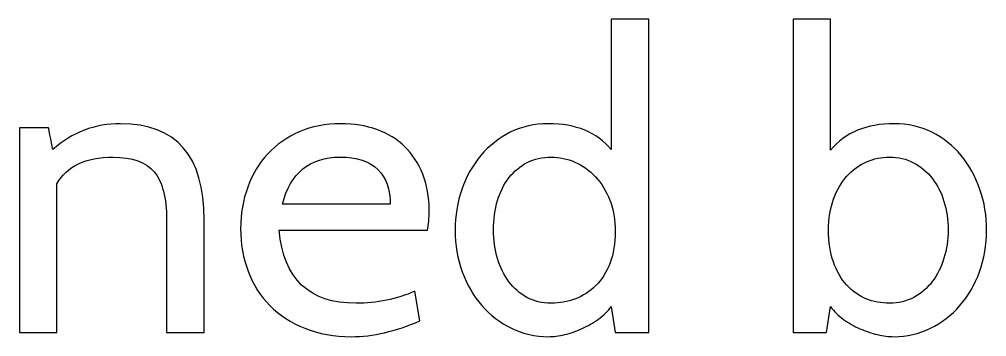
# Model space of a CAD drawing. Header units: centimetres. Extents: x -24 to 24.1, y -20.7 to 0.5.
# Drawn here: x 11.169 to 13.128, y -3.618 to -2.975 of the extents above; entities that cross this region are included whole.
import ezdxf

# ---------------------------------------------------------------- set-up
doc = ezdxf.new("R2010")
doc.units = ezdxf.units.CM
doc.header["$MEASUREMENT"] = 0
doc.layers.add('Layer 1', color=7, linetype='Continuous')

msp = doc.modelspace()

# ---------------------------------------------------------------- linework, layer by layer
at = {"layer": 'Layer 1', "color": 250}
for points, knots in [([(12.44368, -3.60976), (12.44368, -3.60976), (12.37595, -3.60976), (12.37595, -3.60976), (12.37595, -3.60976), (12.37595, -3.60976), (12.36748, -3.55727), (12.36748, -3.55727), (12.36748, -3.55727), (12.36071, -3.56686), (12.3521, -3.57533), (12.34166, -3.58267), (12.34166, -3.58267), (12.33122, -3.59), (12.32021, -3.59635), (12.30864, -3.60172), (12.30864, -3.60172), (12.29707, -3.60708), (12.28535, -3.61117), (12.2735, -3.61399), (12.2735, -3.61399), (12.26165, -3.61682), (12.25064, -3.61823), (12.24048, -3.61823), (12.24048, -3.61823), (12.21395, -3.61823), (12.18912, -3.61258), (12.16597, -3.60129), (12.16597, -3.60129), (12.14283, -3.59), (12.12279, -3.57462), (12.10586, -3.55515), (12.10586, -3.55515), (12.08893, -3.53568), (12.07566, -3.51282), (12.06607, -3.48657), (12.06607, -3.48657), (12.05647, -3.46032), (12.05167, -3.43224), (12.05167, -3.40233), (12.05167, -3.40233), (12.05167, -3.37354), (12.05619, -3.34602), (12.06522, -3.31978), (12.06522, -3.31978), (12.07425, -3.29353), (12.08709, -3.27053), (12.10374, -3.25077), (12.10374, -3.25077), (12.12039, -3.23102), (12.14029, -3.21535), (12.16343, -3.20378), (12.16343, -3.20378), (12.18658, -3.19221), (12.21226, -3.18642), (12.24048, -3.18642), (12.24048, -3.18642), (12.29636, -3.18642), (12.33869, -3.20392), (12.36748, -3.23892), (12.36748, -3.23892), (12.36748, -3.23892), (12.36748, -2.97476), (12.36748, -2.97476), (12.36748, -2.97476), (12.36748, -2.97476), (12.44368, -2.97476), (12.44368, -2.97476), (12.44368, -2.97476), (12.44368, -2.97476), (12.44368, -3.60976), (12.44368, -3.60976)], [0, 0, 0, 0, 0.0526316, 0.0526316, 0.0526316, 0.0526316, 0.1052632, 0.1052632, 0.1052632, 0.1052632, 0.1578947, 0.1578947, 0.1578947, 0.1578947, 0.2105263, 0.2105263, 0.2105263, 0.2105263, 0.2631579, 0.2631579, 0.2631579, 0.2631579, 0.3157895, 0.3157895, 0.3157895, 0.3157895, 0.3684211, 0.3684211, 0.3684211, 0.3684211, 0.4210526, 0.4210526, 0.4210526, 0.4210526, 0.4736842, 0.4736842, 0.4736842, 0.4736842, 0.5263158, 0.5263158, 0.5263158, 0.5263158, 0.5789474, 0.5789474, 0.5789474, 0.5789474, 0.6315789, 0.6315789, 0.6315789, 0.631579, 0.6842105, 0.6842105, 0.6842105, 0.6842105, 0.7368421, 0.7368421, 0.7368421, 0.7368421, 0.7894737, 0.7894737, 0.7894737, 0.7894737, 0.8421053, 0.8421053, 0.8421053, 0.8421053, 0.8947368, 0.8947368, 0.8947368, 0.8947369, 1, 1, 1, 1]), ([(12.93983, -3.61823), (12.92967, -3.61823), (12.91866, -3.61682), (12.90681, -3.61399), (12.90681, -3.61399), (12.89495, -3.61117), (12.8831, -3.60722), (12.87125, -3.60214), (12.87125, -3.60214), (12.85939, -3.59706), (12.84825, -3.59071), (12.8378, -3.58309), (12.8378, -3.58309), (12.82736, -3.57547), (12.81875, -3.56686), (12.81198, -3.55727), (12.81198, -3.55727), (12.81198, -3.55727), (12.80351, -3.60976), (12.80351, -3.60976), (12.80351, -3.60976), (12.80351, -3.60976), (12.73578, -3.60976), (12.73578, -3.60976), (12.73578, -3.60976), (12.73578, -3.60976), (12.73578, -2.97476), (12.73578, -2.97476), (12.73578, -2.97476), (12.73578, -2.97476), (12.81198, -2.97476), (12.81198, -2.97476), (12.81198, -2.97476), (12.81198, -2.97476), (12.81198, -3.23977), (12.81198, -3.23977), (12.81198, -3.23977), (12.84133, -3.20421), (12.88423, -3.18642), (12.94067, -3.18642), (12.94067, -3.18642), (12.96833, -3.18642), (12.99373, -3.19221), (13.01687, -3.20378), (13.01687, -3.20378), (13.04002, -3.21535), (13.05977, -3.23102), (13.07614, -3.25077), (13.07614, -3.25077), (13.09251, -3.27053), (13.10521, -3.29353), (13.11424, -3.31978), (13.11424, -3.31978), (13.12327, -3.34602), (13.12779, -3.37354), (13.12779, -3.40233), (13.12779, -3.40233), (13.12779, -3.43224), (13.12299, -3.46032), (13.1134, -3.48657), (13.1134, -3.48657), (13.1038, -3.51282), (13.09053, -3.53568), (13.0736, -3.55515), (13.0736, -3.55515), (13.05667, -3.57462), (13.03677, -3.59), (13.01391, -3.60129), (13.01391, -3.60129), (12.99105, -3.61258), (12.96636, -3.61823), (12.93983, -3.61823)], [0, 0, 0, 0, 0.0526316, 0.0526316, 0.0526316, 0.0526316, 0.1052632, 0.1052632, 0.1052632, 0.1052632, 0.1578947, 0.1578947, 0.1578947, 0.1578947, 0.2105263, 0.2105263, 0.2105263, 0.2105263, 0.2631579, 0.2631579, 0.2631579, 0.2631579, 0.3157895, 0.3157895, 0.3157895, 0.3157895, 0.3684211, 0.3684211, 0.3684211, 0.3684211, 0.4210526, 0.4210526, 0.4210526, 0.4210526, 0.4736842, 0.4736842, 0.4736842, 0.4736842, 0.5263158, 0.5263158, 0.5263158, 0.5263158, 0.5789474, 0.5789474, 0.5789474, 0.5789474, 0.6315789, 0.6315789, 0.6315789, 0.631579, 0.6842105, 0.6842105, 0.6842105, 0.6842105, 0.7368421, 0.7368421, 0.7368421, 0.7368421, 0.7894737, 0.7894737, 0.7894737, 0.7894737, 0.8421053, 0.8421053, 0.8421053, 0.8421053, 0.8947368, 0.8947368, 0.8947368, 0.8947369, 1, 1, 1, 1]), ([(11.54367, -3.60976), (11.54367, -3.60976), (11.46746, -3.60976), (11.46746, -3.60976), (11.46746, -3.60976), (11.46746, -3.60976), (11.46746, -3.38116), (11.46746, -3.38116), (11.46746, -3.38116), (11.46746, -3.33657), (11.45914, -3.30425), (11.44249, -3.28422), (11.44249, -3.28422), (11.42584, -3.26418), (11.39804, -3.25416), (11.35909, -3.25416), (11.35909, -3.25416), (11.30378, -3.25416), (11.26596, -3.27222), (11.24564, -3.30835), (11.24564, -3.30835), (11.24564, -3.30835), (11.24564, -3.60976), (11.24564, -3.60976), (11.24564, -3.60976), (11.24564, -3.60976), (11.16944, -3.60976), (11.16944, -3.60976), (11.16944, -3.60976), (11.16944, -3.60976), (11.16944, -3.19489), (11.16944, -3.19489), (11.16944, -3.19489), (11.16944, -3.19489), (11.2287, -3.19489), (11.2287, -3.19489), (11.2287, -3.19489), (11.2287, -3.19489), (11.23717, -3.23892), (11.23717, -3.23892), (11.23717, -3.23892), (11.27668, -3.20392), (11.3224, -3.18642), (11.37433, -3.18642), (11.37433, -3.18642), (11.48722, -3.18642), (11.54367, -3.25134), (11.54367, -3.38116), (11.54367, -3.38116), (11.54367, -3.38116), (11.54367, -3.60976), (11.54367, -3.60976)], [0, 0, 0, 0, 0.0714286, 0.0714286, 0.0714286, 0.0714286, 0.1428571, 0.1428571, 0.1428571, 0.1428572, 0.2142857, 0.2142857, 0.2142857, 0.2142857, 0.2857143, 0.2857143, 0.2857143, 0.2857143, 0.3571429, 0.3571429, 0.3571429, 0.3571429, 0.4285714, 0.4285714, 0.4285714, 0.4285714, 0.5, 0.5, 0.5, 0.5, 0.5714286, 0.5714286, 0.5714286, 0.5714286, 0.6428571, 0.6428571, 0.6428571, 0.6428572, 0.7142857, 0.7142857, 0.7142857, 0.7142857, 0.7857143, 0.7857143, 0.7857143, 0.7857143, 0.8571429, 0.8571429, 0.8571429, 0.8571429, 1, 1, 1, 1]), ([(11.99579, -3.40233), (11.99579, -3.40233), (11.69522, -3.40233), (11.69522, -3.40233), (11.69522, -3.40233), (11.70425, -3.5011), (11.75618, -3.55049), (11.85101, -3.55049), (11.85101, -3.55049), (11.89334, -3.55049), (11.93313, -3.54231), (11.97039, -3.52594), (11.97039, -3.52594), (11.97039, -3.52594), (11.98055, -3.58605), (11.98055, -3.58605), (11.98055, -3.58605), (11.93144, -3.6075), (11.88516, -3.61823), (11.84169, -3.61823), (11.84169, -3.61823), (11.8067, -3.61823), (11.77523, -3.61258), (11.74729, -3.60129), (11.74729, -3.60129), (11.71935, -3.59), (11.69578, -3.57462), (11.67659, -3.55515), (11.67659, -3.55515), (11.6574, -3.53568), (11.64273, -3.51253), (11.63257, -3.48572), (11.63257, -3.48572), (11.62241, -3.45891), (11.61733, -3.42998), (11.61733, -3.39894), (11.61733, -3.39894), (11.61733, -3.36902), (11.62212, -3.34108), (11.63172, -3.31512), (11.63172, -3.31512), (11.64132, -3.28915), (11.65486, -3.26672), (11.67236, -3.24781), (11.67236, -3.24781), (11.68986, -3.2289), (11.71117, -3.21394), (11.73628, -3.20294), (11.73628, -3.20294), (11.7614, -3.19193), (11.78948, -3.18642), (11.82053, -3.18642), (11.82053, -3.18642), (11.84706, -3.18642), (11.87133, -3.19038), (11.89334, -3.19828), (11.89334, -3.19828), (11.91535, -3.20618), (11.93412, -3.21775), (11.94964, -3.23299), (11.94964, -3.23299), (11.96517, -3.24823), (11.9773, -3.26672), (11.98605, -3.28845), (11.98605, -3.28845), (11.9948, -3.31018), (11.99917, -3.33459), (11.99917, -3.36169), (11.99917, -3.36169), (11.99917, -3.37749), (11.99805, -3.39104), (11.99579, -3.40233)], [0, 0, 0, 0, 0.0526316, 0.0526316, 0.0526316, 0.0526316, 0.1052632, 0.1052632, 0.1052632, 0.1052632, 0.1578947, 0.1578947, 0.1578947, 0.1578947, 0.2105263, 0.2105263, 0.2105263, 0.2105263, 0.2631579, 0.2631579, 0.2631579, 0.2631579, 0.3157895, 0.3157895, 0.3157895, 0.3157895, 0.3684211, 0.3684211, 0.3684211, 0.3684211, 0.4210526, 0.4210526, 0.4210526, 0.4210526, 0.4736842, 0.4736842, 0.4736842, 0.4736842, 0.5263158, 0.5263158, 0.5263158, 0.5263158, 0.5789474, 0.5789474, 0.5789474, 0.5789474, 0.6315789, 0.6315789, 0.6315789, 0.631579, 0.6842105, 0.6842105, 0.6842105, 0.6842105, 0.7368421, 0.7368421, 0.7368421, 0.7368421, 0.7894737, 0.7894737, 0.7894737, 0.7894737, 0.8421053, 0.8421053, 0.8421053, 0.8421053, 0.8947368, 0.8947368, 0.8947368, 0.8947369, 1, 1, 1, 1]), ([(11.81883, -3.25416), (11.75731, -3.25416), (11.71836, -3.28605), (11.70199, -3.34983), (11.70199, -3.34983), (11.70199, -3.34983), (11.92043, -3.34983), (11.92043, -3.34983), (11.92043, -3.34983), (11.92043, -3.31935), (11.91197, -3.29579), (11.89503, -3.27914), (11.89503, -3.27914), (11.8781, -3.26248), (11.8527, -3.25416), (11.81883, -3.25416)], [0, 0, 0, 0, 0.2, 0.2, 0.2, 0.2, 0.4, 0.4, 0.4, 0.4, 0.6, 0.6, 0.6, 0.6, 1, 1, 1, 1]), ([(12.24641, -3.25416), (12.22835, -3.25416), (12.21212, -3.25783), (12.19772, -3.26517), (12.19772, -3.26517), (12.18333, -3.2725), (12.17105, -3.28266), (12.16089, -3.29565), (12.16089, -3.29565), (12.15073, -3.30863), (12.14297, -3.32415), (12.13761, -3.34221), (12.13761, -3.34221), (12.13225, -3.36027), (12.12957, -3.38031), (12.12957, -3.40233), (12.12957, -3.40233), (12.12957, -3.42265), (12.13225, -3.44184), (12.13761, -3.4599), (12.13761, -3.4599), (12.14297, -3.47796), (12.15059, -3.49363), (12.16047, -3.50689), (12.16047, -3.50689), (12.17035, -3.52015), (12.18248, -3.53074), (12.19688, -3.53864), (12.19688, -3.53864), (12.21127, -3.54654), (12.22778, -3.55049), (12.24641, -3.55049), (12.24641, -3.55049), (12.26334, -3.55049), (12.27957, -3.54753), (12.29509, -3.5416), (12.29509, -3.5416), (12.31061, -3.53568), (12.32444, -3.52665), (12.33658, -3.51451), (12.33658, -3.51451), (12.34871, -3.50237), (12.35831, -3.48713), (12.36536, -3.46879), (12.36536, -3.46879), (12.37242, -3.45044), (12.37595, -3.42914), (12.37595, -3.40487), (12.37595, -3.40487), (12.37595, -3.38116), (12.37228, -3.35999), (12.36494, -3.34137), (12.36494, -3.34137), (12.3576, -3.32274), (12.34787, -3.30693), (12.33573, -3.29395), (12.33573, -3.29395), (12.3236, -3.28097), (12.30977, -3.27109), (12.29424, -3.26432), (12.29424, -3.26432), (12.27872, -3.25755), (12.26278, -3.25416), (12.24641, -3.25416)], [0, 0, 0, 0, 0.0588235, 0.0588235, 0.0588235, 0.0588235, 0.1176471, 0.1176471, 0.1176471, 0.1176471, 0.1764706, 0.1764706, 0.1764706, 0.1764706, 0.2352941, 0.2352941, 0.2352941, 0.2352941, 0.2941176, 0.2941176, 0.2941176, 0.2941177, 0.3529412, 0.3529412, 0.3529412, 0.3529412, 0.4117647, 0.4117647, 0.4117647, 0.4117647, 0.4705882, 0.4705882, 0.4705882, 0.4705882, 0.5294118, 0.5294118, 0.5294118, 0.5294118, 0.5882353, 0.5882353, 0.5882353, 0.5882353, 0.6470588, 0.6470588, 0.6470588, 0.6470588, 0.7058824, 0.7058824, 0.7058824, 0.7058824, 0.7647059, 0.7647059, 0.7647059, 0.7647059, 0.8235294, 0.8235294, 0.8235294, 0.8235294, 0.8823529, 0.8823529, 0.8823529, 0.882353, 1, 1, 1, 1]), ([(12.93136, -3.25416), (12.91499, -3.25416), (12.89933, -3.2574), (12.88437, -3.2639), (12.88437, -3.2639), (12.86941, -3.27039), (12.85629, -3.27998), (12.845, -3.29268), (12.845, -3.29268), (12.83371, -3.30538), (12.82468, -3.3209), (12.81791, -3.33925), (12.81791, -3.33925), (12.81113, -3.35759), (12.80775, -3.37862), (12.80775, -3.40233), (12.80775, -3.40233), (12.80775, -3.4266), (12.81099, -3.44805), (12.81748, -3.46667), (12.81748, -3.46667), (12.82397, -3.4853), (12.83287, -3.50082), (12.84415, -3.51324), (12.84415, -3.51324), (12.85544, -3.52566), (12.86857, -3.53497), (12.88352, -3.54118), (12.88352, -3.54118), (12.89848, -3.54739), (12.91443, -3.55049), (12.93136, -3.55049), (12.93136, -3.55049), (12.94942, -3.55049), (12.96579, -3.54654), (12.98047, -3.53864), (12.98047, -3.53864), (12.99514, -3.53074), (13.00756, -3.52001), (13.01772, -3.50647), (13.01772, -3.50647), (13.02788, -3.49292), (13.03578, -3.47712), (13.04143, -3.45905), (13.04143, -3.45905), (13.04707, -3.44099), (13.04989, -3.42208), (13.04989, -3.40233), (13.04989, -3.40233), (13.04989, -3.38144), (13.04707, -3.36197), (13.04143, -3.34391), (13.04143, -3.34391), (13.03578, -3.32584), (13.02774, -3.31018), (13.0173, -3.29692), (13.0173, -3.29692), (13.00686, -3.28365), (12.9943, -3.27321), (12.97962, -3.26559), (12.97962, -3.26559), (12.96495, -3.25797), (12.94886, -3.25416), (12.93136, -3.25416)], [0, 0, 0, 0, 0.0588235, 0.0588235, 0.0588235, 0.0588235, 0.1176471, 0.1176471, 0.1176471, 0.1176471, 0.1764706, 0.1764706, 0.1764706, 0.1764706, 0.2352941, 0.2352941, 0.2352941, 0.2352941, 0.2941176, 0.2941176, 0.2941176, 0.2941177, 0.3529412, 0.3529412, 0.3529412, 0.3529412, 0.4117647, 0.4117647, 0.4117647, 0.4117647, 0.4705882, 0.4705882, 0.4705882, 0.4705882, 0.5294118, 0.5294118, 0.5294118, 0.5294118, 0.5882353, 0.5882353, 0.5882353, 0.5882353, 0.6470588, 0.6470588, 0.6470588, 0.6470588, 0.7058824, 0.7058824, 0.7058824, 0.7058824, 0.7647059, 0.7647059, 0.7647059, 0.7647059, 0.8235294, 0.8235294, 0.8235294, 0.8235294, 0.8823529, 0.8823529, 0.8823529, 0.882353, 1, 1, 1, 1])]:
    msp.add_open_spline(points, degree=3, knots=knots, dxfattribs=at)

doc.saveas('drawing.dxf')
